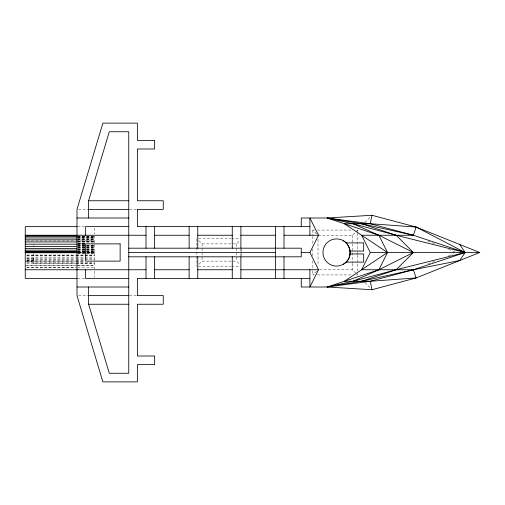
<?xml version="1.0" encoding="UTF-8"?>
<svg xmlns="http://www.w3.org/2000/svg" width="505" height="505" viewBox="0 0 505 505"><rect width="100%" height="100%" fill="white"/><g stroke="black" fill="none" stroke-linecap="round" stroke-linejoin="round"><path stroke-width="0.38" stroke-dasharray="2.52 1.89" d="M364.919 222.415L370.335 216.923M198.97 264.229L202.076 261.123L236.574 261.123L239.679 264.229M198.97 240.771L202.076 243.877L236.574 243.877L239.679 240.771M314.413 274.928L312.841 274.928L316.982 270.787M314.413 230.072L312.841 230.072L318.017 235.248L352.522 235.248L355.627 232.142M356.145 231.625L357.698 230.072L356.12 230.072M428.019 263.9L436.055 260.687M448.484 255.719L453.604 253.668M78.572 209.373L87.984 209.373M129.539 209.373L136.596 209.373M77.789 226.644L84.846 226.644M317.563 230.072L352.187 230.072M77.789 236.151L94.252 236.151M77.789 236.403L94.252 236.403M77.789 236.523L94.252 236.523M77.789 237.445L94.252 237.445M77 237.773L94.252 237.773M77.789 237.975L94.252 237.975M77.789 238.07L94.252 238.07M198.471 238.701L230.734 238.701M231.524 238.701L240.178 238.701M77 239.016L94.252 239.016M77.789 239.168L94.252 239.168M77.789 239.818L94.252 239.818M77.789 240.083L94.252 240.083M26.815 240.923L75.434 240.898M76.217 240.898L94.252 240.898M77.789 241.213L94.252 241.213M77.789 241.643L94.252 241.643M77.789 241.769L94.252 241.769M77.789 241.933L94.252 241.933M77.789 243.006L94.252 243.006M77.789 243.429L84.846 243.429M77.789 243.719L84.846 243.751M77.789 243.852L84.846 243.877L77.789 243.965M77.789 244.174L84.846 244.174M77.789 244.489L84.846 244.489M77.789 245.588L94.252 245.588M77.789 245.67L94.252 245.67M77.789 245.727L94.252 245.727M77.789 246.105L94.252 246.105M77.789 246.396L94.252 246.396M77.789 247.16L94.252 247.16M77.789 247.343L94.252 247.343M77.789 247.791L94.252 247.791M77.789 248.435L94.252 248.435M77.789 249.098L94.252 249.098M77.789 249.306L94.252 249.306M77.789 249.634L94.252 249.634M77.789 249.975L94.252 249.975M77.789 250.158L94.252 250.158M77.789 251.08L94.252 251.08M77.789 251.263L94.252 251.263M77.789 251.452L94.252 251.452M77.789 252.027L94.252 252.027M77.789 252.5L94.252 252.5M94.252 252.746L77.789 252.746L94.252 252.797M77.789 253.516L94.252 253.516M77.789 253.655L94.252 253.655M26.815 255.025L75.434 255.025M76.217 255.025L94.252 255.025M26.815 255.694L75.434 255.694M76.217 255.694L94.252 255.694M26.815 255.902L75.434 255.902M76.217 255.902L94.252 255.902M26.815 257.84L75.434 257.84M76.217 257.84L94.252 257.84M26.815 258.465L33.873 258.465M26.815 258.895L75.434 258.869M76.217 258.869L94.252 258.895M26.815 259.273L75.434 259.273M76.217 259.273L94.252 259.273M26.815 260.422L75.434 260.422M76.217 260.422L84.846 260.422M26.815 260.731L33.873 260.731M26.815 261.047L33.873 261.047M25.25 261.123L75.434 261.123M76.217 261.123L84.846 261.066M26.815 261.42L75.434 261.42M76.217 261.42L84.846 261.42M26.815 262.278L75.434 262.278M76.217 262.278L94.252 262.278M33.873 263.357L75.434 263.332M76.217 263.332L94.252 263.357M26.815 263.654L75.434 263.654M76.217 263.654L94.252 263.654M25.25 265.441L75.434 265.441M77 265.441L94.252 265.441M26.815 265.662L77 265.662M77.789 265.662L94.252 265.662M198.471 266.299L230.734 266.299M231.524 266.299L240.178 266.299M26.815 267.227L75.434 267.227M26.815 267.517L77 267.517M77.789 267.517L94.252 267.517M319.583 269.752L352.522 269.752L355.627 272.858M317.563 274.928L352.187 274.928M356.12 274.928L357.698 274.928L356.145 273.375M77.789 278.375L84.846 278.375M78.572 295.627L87.984 295.627M129.539 295.627L136.596 295.627M428.019 241.1L436.055 244.313M448.484 249.281L455.062 251.913M364.919 282.585L370.335 288.077M357.698 230.072L357.698 232.433M357.698 233.222L357.698 251.32M357.698 252.109L357.698 254.469M357.698 255.252L357.698 273.35M352.522 235.248L352.522 243.088M352.522 243.877L352.522 262.695M352.522 263.477L352.522 269.752M318.017 239.168L318.017 265.832M312.841 230.072L312.841 235.582M312.841 236.372L312.841 244.237M312.841 248.959L312.841 256.041M312.841 260.763L312.841 270.207M312.841 270.989L312.841 274.928M241.75 248.952L241.75 256.048M240.885 248.971L240.885 256.029M236.574 243.877L236.574 261.123M202.076 243.877L202.076 261.123M196.899 238.701L196.899 266.299M94.252 228.102L94.252 233.897M94.252 235.86L94.252 277.22M33.873 244.616L33.873 246.105M33.873 253.516L33.873 263.654M94.252 252.203L77.789 252.203L94.252 252.222"/><path stroke-width="0.76" d="M301.264 226.625L301.264 217.996L327.145 217.996L361.643 223.747L396.147 235.248L413.399 252.5L378.895 269.752L327.145 287.004L353.02 281.253L378.895 269.752L387.518 252.5L344.391 223.747L370.272 223.747L371.958 215.269L416.12 227.048L479.75 252.5L416.12 277.952L371.958 289.731L327.145 287.004L301.264 287.004L301.264 278.375M88.596 217.996L88.596 200.75L109.295 131.742L128.756 131.742L128.756 373.258L109.295 373.258L88.596 304.25L88.596 287.004M361.643 223.747L413.399 235.248L416.12 227.048L465.149 252.5L459.727 260.511L413.399 269.752L361.643 281.253L327.145 287.004L370.272 281.253L416.12 277.952L413.399 269.752L361.643 269.752L370.272 252.5L361.643 235.248L413.399 235.248L465.149 252.5L459.727 244.489M309.893 269.752L309.893 287.004L318.516 269.752L309.893 252.5L318.516 235.248L309.893 217.996L309.893 235.248M346.165 262.114C353.481 255.221 349.851 241.68 340.067 239.37A13.591 13.591 0 0 0 322.96 252.5A13.591 13.591 0 0 0 340.067 265.63L343.349 264.273L346.165 262.114L363.682 262.114L363.682 253.958L349.952 253.958M361.643 281.253L396.147 269.752L465.149 252.5L396.147 235.248L353.02 223.747L327.145 217.996L371.958 215.269M465.149 252.5L413.399 269.752L370.272 281.253L344.391 281.253L387.518 252.5L378.895 235.248L353.02 223.747M353.02 281.253L396.147 269.752L413.399 252.5L378.895 235.248L327.145 217.996L370.272 223.747L416.12 227.048M88.596 200.75L128.756 200.75M88.596 209.373L128.756 209.373M77 217.996L128.756 217.996M77 226.644L25.25 226.644L25.25 278.375L77 278.375M128.756 226.625L85.629 226.625L85.629 235.248M309.893 226.625L137.379 226.625L137.379 209.373L163.26 209.373L163.26 200.75L137.379 200.75L137.379 148.994L154.631 148.994L154.631 140.371L137.379 140.371L137.379 123.119L102.881 123.119L77 209.373L77 295.627L102.881 381.881L137.379 381.881L137.379 364.629L154.631 364.629L154.631 356.006L137.379 356.006L137.379 304.25L163.26 304.25L163.26 295.627L137.379 295.627L137.379 278.375L309.893 278.375M25.25 235.248L146.008 235.248M154.631 235.248L189.135 235.248M197.758 235.248L232.262 235.248M240.885 235.248L275.389 235.248M284.012 235.248L318.516 235.248M25.25 235.38L77 235.38M25.25 235.576L77 235.576M25.25 236.523L77 236.523M25.25 237.975L77 237.975M25.25 239.818L77 239.818M25.25 241.933L77 241.933M346.165 242.886L363.682 242.886L363.682 251.042L349.952 251.042M25.25 244.174L77 244.174M25.25 246.396L77 246.396M128.756 248.189L301.264 248.189L301.264 256.811L128.756 256.811M25.25 248.435L77 248.435M25.25 250.158L77 250.158M25.25 251.452L77 251.452M25.25 252.027L77 252.027M25.25 252.222L77 252.222M33.873 252.5L77 252.5M128.756 252.5L275.389 252.5M301.264 252.5L309.893 252.5M370.272 252.5L479.75 252.5M25.25 252.746L77 252.746M25.25 269.752L146.008 269.752M154.631 269.752L189.135 269.752M197.758 269.752L232.262 269.752M240.885 269.752L318.516 269.752M128.756 278.375L85.629 278.375L85.629 269.752M77 287.004L128.756 287.004M88.596 295.627L128.756 295.627M88.596 304.25L128.756 304.25M370.272 223.747L413.399 235.248M370.272 281.253L371.958 289.731M284.012 226.625L284.012 248.189M284.012 256.811L284.012 278.375M275.389 226.625L275.389 278.375M240.885 226.625L240.885 248.189M240.885 256.811L240.885 278.375M232.262 226.625L232.262 248.189M232.262 256.811L232.262 278.375M197.758 226.625L197.758 248.189M197.758 256.811L197.758 278.375M189.135 226.625L189.135 248.189M189.135 256.811L189.135 278.375M154.631 226.625L154.631 248.189M154.631 256.811L154.631 278.375M146.008 226.625L146.008 248.189M146.008 256.811L146.008 278.375M33.873 252.027L33.873 252.759M343.349 240.727A13.591 13.591 0 0 1 343.349 264.273M120.133 243.877L85.629 243.877L85.629 261.123L120.133 261.123L120.133 243.877"/></g></svg>
